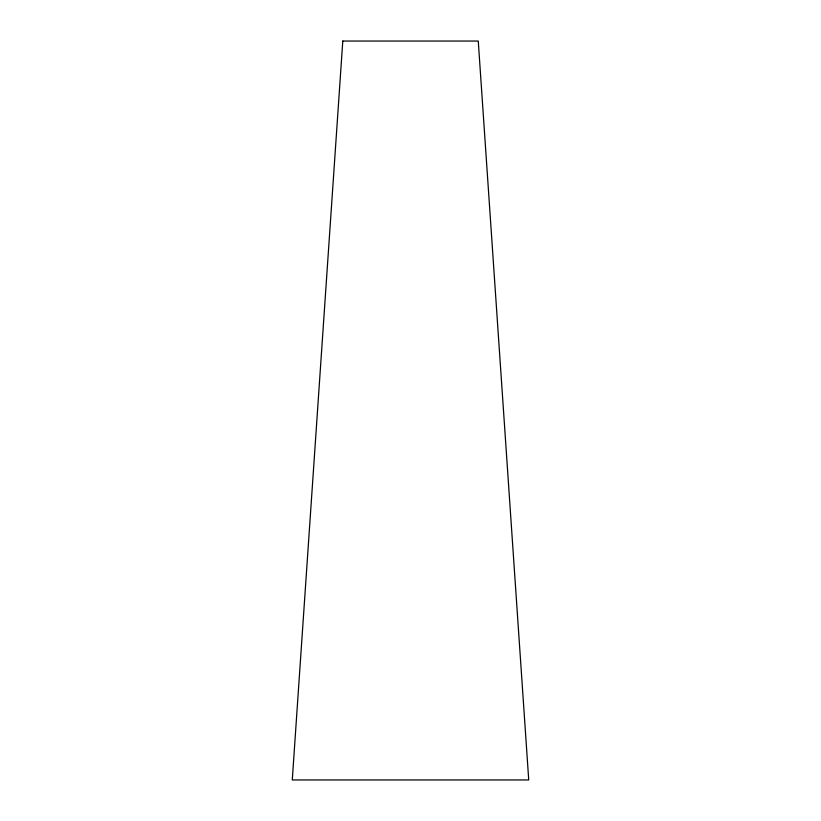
<?xml version="1.0" encoding="UTF-8"?>
<svg xmlns="http://www.w3.org/2000/svg" width="821" height="821" viewBox="0 0 821 821"><rect width="100%" height="100%" fill="white"/><g stroke="black" fill="none" stroke-linecap="round" stroke-linejoin="round"><path stroke-width="1.23" d="M342.788 41.05L292.276 779.95L528.724 779.95L478.263 41.05L342.788 41.05"/></g></svg>
